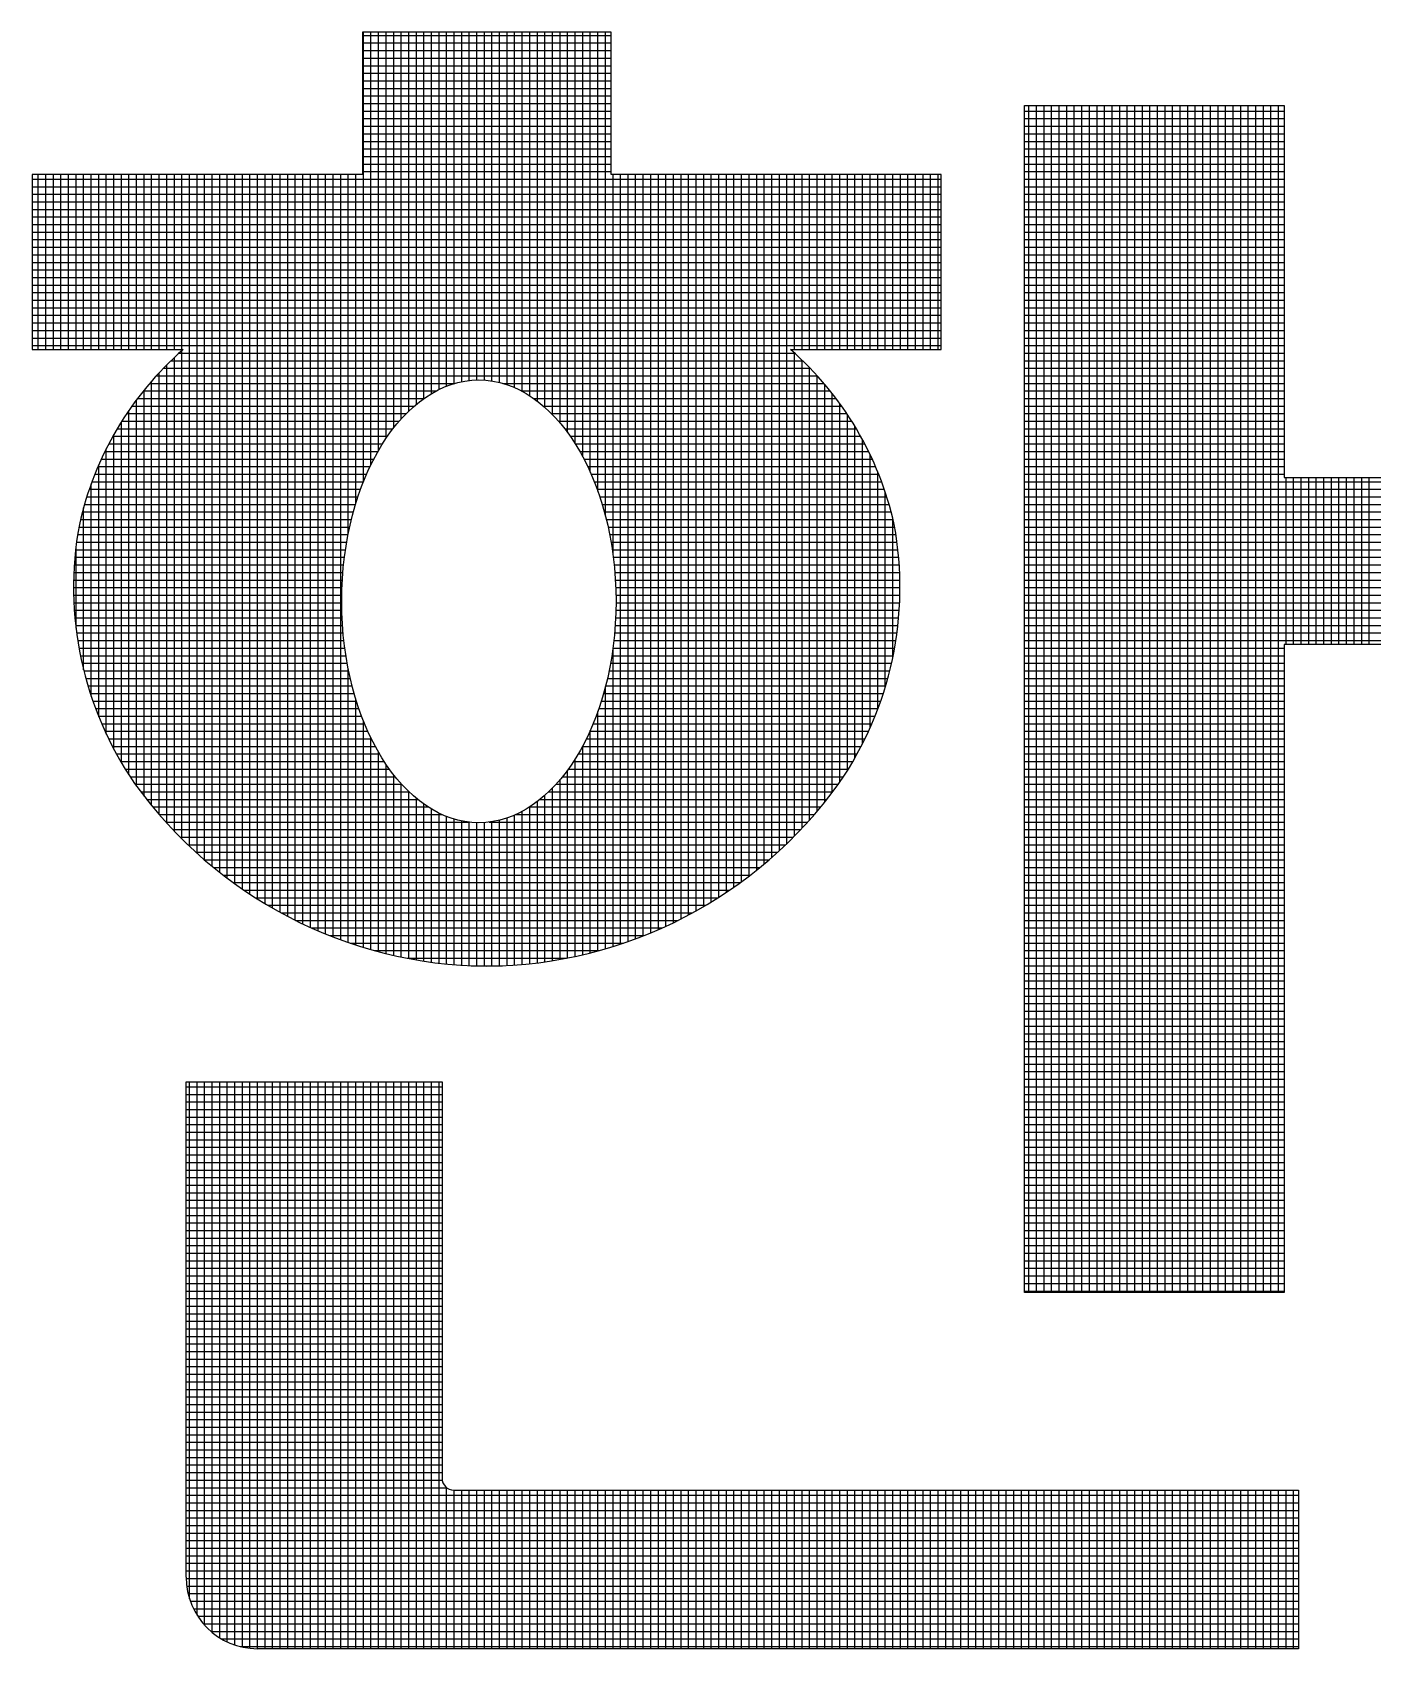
# Model space of a CAD drawing. Header units: inches. Extents: x 0 to 841, y 0 to 594.
# Drawn here: x 704.048 to 707.125, y 102.452 to 106.163 of the extents above; entities that cross this region are included whole.
import ezdxf

# ---------------------------------------------------------------- set-up
doc = ezdxf.new("R2010")
doc.units = ezdxf.units.IN
doc.header["$MEASUREMENT"] = 0
doc.layers.add('BG 한국지역난방기술주식회사 CI', color=7, linetype='Continuous')

msp = doc.modelspace()

# ---------------------------------------------------------------- linework, layer by layer
at = {"layer": 'BG 한국지역난방기술주식회사 CI', "color": 7, "linetype": 'Continuous', "lineweight": 25}
for p, q in [((705.0911, 106.1631), (704.8059, 106.1631)), ((704.8059, 106.1631), (704.8059, 105.8369)), ((704.8059, 106.1559), (705.3763, 106.1559)), ((704.8059, 106.1386), (705.3763, 106.1386)), ((704.8078, 105.131), (704.8078, 106.1631)), ((704.8252, 105.1705), (704.8252, 106.1631)), ((704.8426, 105.2032), (704.8426, 106.1631)), ((704.8599, 105.231), (704.8599, 106.1631)), ((704.8773, 105.2549), (704.8773, 106.1631)), ((704.8946, 105.2756), (704.8946, 106.1631)), ((704.912, 105.2936), (704.912, 106.1631)), ((704.9294, 105.309), (704.9294, 106.1631)), ((704.9467, 105.3223), (704.9467, 106.1631)), ((704.9641, 105.3336), (704.9641, 106.1631)), ((704.9815, 105.343), (704.9815, 106.1631)), ((704.9988, 105.3507), (704.9988, 106.1631)), ((705.0162, 105.3566), (705.0162, 106.1631)), ((705.0336, 105.3609), (705.0336, 106.1631)), ((705.0509, 105.3637), (705.0509, 106.1631)), ((705.0683, 105.3649), (705.0683, 106.1631)), ((705.0857, 105.3645), (705.0857, 106.1631)), ((705.3763, 106.1631), (705.0911, 106.1631)), ((705.103, 105.3626), (705.103, 106.1631)), ((705.1204, 105.3591), (705.1204, 106.1631)), ((705.1377, 105.354), (705.1377, 106.1631)), ((705.1551, 105.3473), (705.1551, 106.1631)), ((705.1725, 105.3388), (705.1725, 106.1631)), ((705.1898, 105.3286), (705.1898, 106.1631)), ((705.2072, 105.3164), (705.2072, 106.1631)), ((705.2246, 105.3021), (705.2246, 106.1631)), ((705.2419, 105.2855), (705.2419, 106.1631)), ((705.2593, 105.2663), (705.2593, 106.1631)), ((705.2767, 105.2442), (705.2767, 106.1631)), ((705.294, 105.2186), (705.294, 106.1631)), ((705.3114, 105.1886), (705.3114, 106.1631)), ((705.3288, 105.153), (705.3288, 106.1631)), ((705.3461, 105.1094), (705.3461, 106.1631)), ((705.3635, 105.0526), (705.3635, 106.1631)), ((705.3763, 105.8369), (705.3763, 106.1631)), ((704.8059, 106.1212), (705.3763, 106.1212)), ((704.8059, 106.1038), (705.3763, 106.1038)), ((704.8059, 106.0865), (705.3763, 106.0865)), ((704.8059, 106.0691), (705.3763, 106.0691)), ((704.8059, 106.0517), (705.3763, 106.0517)), ((704.8059, 106.0344), (705.3763, 106.0344)), ((704.8059, 106.017), (705.3763, 106.017)), ((704.8059, 105.9996), (705.3763, 105.9996)), ((704.8059, 105.9823), (705.3763, 105.9823)), ((706.3259, 103.2703), (706.3259, 105.995)), ((706.3259, 105.995), (706.9219, 105.995)), ((706.3259, 105.9823), (706.9219, 105.9823)), ((706.3359, 103.2703), (706.3359, 105.995)), ((706.3533, 103.2703), (706.3533, 105.995)), ((706.3706, 103.2703), (706.3706, 105.995)), ((706.388, 103.2703), (706.388, 105.995)), ((706.4054, 103.2703), (706.4054, 105.995)), ((706.4227, 103.2703), (706.4227, 105.995)), ((706.4401, 103.2703), (706.4401, 105.995)), ((706.4574, 103.2703), (706.4574, 105.995)), ((706.4748, 103.2703), (706.4748, 105.995)), ((706.4922, 103.2703), (706.4922, 105.995)), ((706.5095, 103.2703), (706.5095, 105.995)), ((706.5269, 103.2703), (706.5269, 105.995)), ((706.5443, 103.2703), (706.5443, 105.995)), ((706.5616, 103.2703), (706.5616, 105.995)), ((706.579, 103.2703), (706.579, 105.995)), ((706.5964, 103.2703), (706.5964, 105.995)), ((706.6137, 103.2703), (706.6137, 105.995)), ((706.6311, 103.2703), (706.6311, 105.995)), ((706.6485, 103.2703), (706.6485, 105.995)), ((706.6658, 103.2703), (706.6658, 105.995)), ((706.6832, 103.2703), (706.6832, 105.995)), ((706.7006, 103.2703), (706.7006, 105.995)), ((706.7179, 103.2703), (706.7179, 105.995)), ((706.7353, 103.2703), (706.7353, 105.995)), ((706.7526, 103.2703), (706.7526, 105.995)), ((706.77, 103.2703), (706.77, 105.995)), ((706.7874, 103.2703), (706.7874, 105.995)), ((706.8047, 103.2703), (706.8047, 105.995)), ((706.8221, 103.2703), (706.8221, 105.995)), ((706.8395, 103.2703), (706.8395, 105.995)), ((706.8568, 103.2703), (706.8568, 105.995)), ((706.8742, 103.2703), (706.8742, 105.995)), ((706.8916, 103.2703), (706.8916, 105.995)), ((706.9089, 103.2703), (706.9089, 105.995)), ((706.9219, 105.995), (706.9219, 105.141)), ((704.8059, 105.9649), (705.3763, 105.9649)), ((704.8059, 105.9475), (705.3763, 105.9475)), ((706.3259, 105.9649), (706.9219, 105.9649)), ((706.3259, 105.9475), (706.9219, 105.9475)), ((704.8059, 105.9302), (705.3763, 105.9302)), ((704.8059, 105.9128), (705.3763, 105.9128)), ((706.3259, 105.9302), (706.9219, 105.9302)), ((706.3259, 105.9128), (706.9219, 105.9128)), ((704.8059, 105.8955), (705.3763, 105.8955)), ((704.8059, 105.8781), (705.3763, 105.8781)), ((706.3259, 105.8955), (706.9219, 105.8955)), ((706.3259, 105.8781), (706.9219, 105.8781)), ((704.8059, 105.8369), (704.0476, 105.8369)), ((704.0476, 105.8369), (704.0476, 105.4346)), ((704.0611, 105.4346), (704.0611, 105.8369)), ((704.0785, 105.4346), (704.0785, 105.8369)), ((704.0959, 105.4346), (704.0959, 105.8369)), ((704.1132, 105.4346), (704.1132, 105.8369)), ((704.1306, 105.4346), (704.1306, 105.8369)), ((704.148, 105.4346), (704.148, 105.8369)), ((704.1653, 105.4346), (704.1653, 105.8369)), ((704.1827, 105.4346), (704.1827, 105.8369)), ((704.2001, 105.4346), (704.2001, 105.8369)), ((704.2174, 105.4346), (704.2174, 105.8369)), ((704.2348, 105.4346), (704.2348, 105.8369)), ((704.2522, 105.4346), (704.2522, 105.8369)), ((704.2695, 105.4346), (704.2695, 105.8369)), ((704.2869, 105.4346), (704.2869, 105.8369)), ((704.3043, 105.4346), (704.3043, 105.8369)), ((704.3216, 105.4346), (704.3216, 105.8369)), ((704.339, 105.4346), (704.339, 105.8369)), ((704.3563, 105.4346), (704.3563, 105.8369)), ((704.3737, 105.4346), (704.3737, 105.8369)), ((704.3911, 105.4346), (704.3911, 105.8369)), ((704.4084, 104.2944), (704.4084, 105.8369)), ((704.4258, 104.2784), (704.4258, 105.8369)), ((704.4432, 104.263), (704.4432, 105.8369)), ((704.4605, 104.2484), (704.4605, 105.8369)), ((704.4779, 104.2344), (704.4779, 105.8369)), ((704.4953, 104.221), (704.4953, 105.8369)), ((704.5126, 104.2083), (704.5126, 105.8369)), ((704.53, 104.1961), (704.53, 105.8369)), ((704.5474, 104.1844), (704.5474, 105.8369)), ((704.5647, 104.1732), (704.5647, 105.8369)), ((704.5821, 104.1625), (704.5821, 105.8369)), ((704.5994, 104.1524), (704.5994, 105.8369)), ((704.6168, 104.1426), (704.6168, 105.8369)), ((704.6342, 104.1333), (704.6342, 105.8369)), ((704.6515, 104.1245), (704.6515, 105.8369)), ((704.6689, 104.116), (704.6689, 105.8369)), ((704.6863, 104.108), (704.6863, 105.8369)), ((704.7036, 104.1004), (704.7036, 105.8369)), ((704.721, 104.0931), (704.721, 105.8369)), ((704.7384, 104.0862), (704.7384, 105.8369)), ((704.7557, 104.0797), (704.7557, 105.8369)), ((704.7731, 105.0121), (704.7731, 105.8369)), ((704.7905, 105.0814), (704.7905, 105.8369)), ((704.8059, 105.8607), (705.3763, 105.8607)), ((704.8059, 105.8434), (705.3763, 105.8434)), ((706.1346, 105.8369), (705.3763, 105.8369)), ((705.3809, 104.963), (705.3809, 105.8369)), ((705.3982, 104.0699), (705.3982, 105.8369)), ((705.4156, 104.0758), (705.4156, 105.8369)), ((705.4329, 104.0821), (705.4329, 105.8369)), ((705.4503, 104.0888), (705.4503, 105.8369)), ((705.4677, 104.0958), (705.4677, 105.8369)), ((705.485, 104.1032), (705.485, 105.8369)), ((705.5024, 104.1109), (705.5024, 105.8369)), ((705.5198, 104.1191), (705.5198, 105.8369)), ((705.5371, 104.1277), (705.5371, 105.8369)), ((705.5545, 104.1367), (705.5545, 105.8369)), ((705.5719, 104.1462), (705.5719, 105.8369)), ((705.5892, 104.1561), (705.5892, 105.8369)), ((705.6066, 104.1665), (705.6066, 105.8369)), ((705.624, 104.1773), (705.624, 105.8369)), ((705.6413, 104.1887), (705.6413, 105.8369)), ((705.6587, 104.2005), (705.6587, 105.8369)), ((705.676, 104.213), (705.676, 105.8369)), ((705.6934, 104.2259), (705.6934, 105.8369)), ((705.7108, 104.2395), (705.7108, 105.8369)), ((705.7281, 104.2538), (705.7281, 105.8369)), ((705.7455, 104.2686), (705.7455, 105.8369)), ((705.7629, 104.2842), (705.7629, 105.8369)), ((705.7802, 104.3006), (705.7802, 105.8369)), ((705.7976, 105.4346), (705.7976, 105.8369)), ((705.815, 105.4346), (705.815, 105.8369)), ((705.8323, 105.4346), (705.8323, 105.8369)), ((705.8497, 105.4346), (705.8497, 105.8369)), ((705.8671, 105.4346), (705.8671, 105.8369)), ((705.8844, 105.4346), (705.8844, 105.8369)), ((705.9018, 105.4346), (705.9018, 105.8369)), ((705.9191, 105.4346), (705.9191, 105.8369)), ((705.9365, 105.4346), (705.9365, 105.8369)), ((705.9539, 105.4346), (705.9539, 105.8369)), ((705.9712, 105.4346), (705.9712, 105.8369)), ((705.9886, 105.4346), (705.9886, 105.8369)), ((706.006, 105.4346), (706.006, 105.8369)), ((706.0233, 105.4346), (706.0233, 105.8369)), ((706.0407, 105.4346), (706.0407, 105.8369)), ((706.0581, 105.4346), (706.0581, 105.8369)), ((706.0754, 105.4346), (706.0754, 105.8369)), ((706.0928, 105.4346), (706.0928, 105.8369)), ((706.1102, 105.4346), (706.1102, 105.8369)), ((706.1275, 105.4346), (706.1275, 105.8369)), ((706.1346, 105.4346), (706.1346, 105.8369)), ((706.3259, 105.8607), (706.9219, 105.8607)), ((706.3259, 105.8434), (706.9219, 105.8434)), ((704.0476, 105.826), (706.1346, 105.826)), ((704.0476, 105.8086), (706.1346, 105.8086)), ((706.3259, 105.826), (706.9219, 105.826)), ((706.3259, 105.8086), (706.9219, 105.8086)), ((704.0476, 105.7913), (706.1346, 105.7913)), ((704.0476, 105.7739), (706.1346, 105.7739)), ((706.3259, 105.7913), (706.9219, 105.7913)), ((706.3259, 105.7739), (706.9219, 105.7739)), ((704.0476, 105.7565), (706.1346, 105.7565)), ((704.0476, 105.7392), (706.1346, 105.7392)), ((704.0476, 105.7218), (706.1346, 105.7218)), ((706.3259, 105.7565), (706.9219, 105.7565)), ((706.3259, 105.7392), (706.9219, 105.7392)), ((706.3259, 105.7218), (706.9219, 105.7218)), ((704.0476, 105.7044), (706.1346, 105.7044)), ((704.0476, 105.6871), (706.1346, 105.6871)), ((706.3259, 105.7044), (706.9219, 105.7044)), ((706.3259, 105.6871), (706.9219, 105.6871)), ((704.0476, 105.6697), (706.1346, 105.6697)), ((704.0476, 105.6523), (706.1346, 105.6523)), ((706.3259, 105.6697), (706.9219, 105.6697)), ((706.3259, 105.6523), (706.9219, 105.6523)), ((704.0476, 105.635), (706.1346, 105.635)), ((704.0476, 105.6176), (706.1346, 105.6176)), ((706.3259, 105.635), (706.9219, 105.635)), ((706.3259, 105.6176), (706.9219, 105.6176)), ((704.0476, 105.6003), (706.1346, 105.6003)), ((704.0476, 105.5829), (706.1346, 105.5829)), ((706.3259, 105.6003), (706.9219, 105.6003)), ((706.3259, 105.5829), (706.9219, 105.5829)), ((704.0476, 105.5655), (706.1346, 105.5655)), ((704.0476, 105.5482), (706.1346, 105.5482)), ((706.3259, 105.5655), (706.9219, 105.5655)), ((706.3259, 105.5482), (706.9219, 105.5482)), ((704.0476, 105.5308), (706.1346, 105.5308)), ((704.0476, 105.5134), (706.1346, 105.5134)), ((706.3259, 105.5308), (706.9219, 105.5308)), ((706.3259, 105.5134), (706.9219, 105.5134)), ((704.0476, 105.4961), (706.1346, 105.4961)), ((704.0476, 105.4787), (706.1346, 105.4787)), ((704.0476, 105.4613), (706.1346, 105.4613)), ((706.3259, 105.4961), (706.9219, 105.4961)), ((706.3259, 105.4787), (706.9219, 105.4787)), ((706.3259, 105.4613), (706.9219, 105.4613)), ((704.0476, 105.444), (706.1346, 105.444)), ((704.0476, 105.4346), (704.3937, 105.4346)), ((704.3847, 105.4266), (705.7975, 105.4266)), ((704.3911, 104.3113), (704.3911, 105.4323)), ((705.7885, 105.4346), (706.1346, 105.4346)), ((705.7976, 104.3177), (705.7976, 105.4265)), ((706.3259, 105.444), (706.9219, 105.444)), ((706.3259, 105.4266), (706.9219, 105.4266)), ((704.3488, 105.3919), (705.8334, 105.3919)), ((704.3563, 104.3475), (704.3563, 105.3996)), ((704.3662, 105.4092), (705.8161, 105.4092)), ((704.3737, 104.3289), (704.3737, 105.4164)), ((705.815, 104.3358), (705.815, 105.4103)), ((705.8323, 104.3547), (705.8323, 105.393)), ((706.3259, 105.4092), (706.9219, 105.4092)), ((706.3259, 105.3919), (706.9219, 105.3919)), ((704.3172, 105.3572), (705.0181, 105.3572)), ((704.3216, 104.3878), (704.3216, 105.3623)), ((704.3325, 105.3745), (705.8497, 105.3745)), ((704.339, 104.3671), (704.339, 105.3816)), ((705.1277, 105.3572), (705.865, 105.3572)), ((705.8497, 104.3747), (705.8497, 105.3746)), ((705.8671, 104.3958), (705.8671, 105.3548)), ((706.3259, 105.3745), (706.9219, 105.3745)), ((706.3259, 105.3572), (706.9219, 105.3572)), ((704.2869, 104.4328), (704.2869, 105.3193)), ((704.2892, 105.3224), (704.9469, 105.3224)), ((704.3028, 105.3398), (704.9751, 105.3398)), ((704.3043, 104.4096), (704.3043, 105.3416)), ((705.1707, 105.3398), (705.8794, 105.3398)), ((705.199, 105.3224), (705.893, 105.3224)), ((705.8844, 104.4181), (705.8844, 105.3335)), ((706.3259, 105.3398), (706.9219, 105.3398)), ((706.3259, 105.3224), (706.9219, 105.3224)), ((704.2645, 105.2877), (704.906, 105.2877)), ((704.2695, 104.4583), (704.2695, 105.2951)), ((704.2765, 105.3051), (704.9246, 105.3051)), ((705.2212, 105.3051), (705.9057, 105.3051)), ((705.2398, 105.2877), (705.9177, 105.2877)), ((705.9018, 104.4419), (705.9018, 105.3105)), ((705.9191, 104.4684), (705.9191, 105.2855)), ((706.3259, 105.3051), (706.9219, 105.3051)), ((706.3259, 105.2877), (706.9219, 105.2877)), ((704.2348, 104.5174), (704.2348, 105.2395)), ((704.2426, 105.253), (704.8757, 105.253)), ((704.2522, 104.4864), (704.2522, 105.2686)), ((704.2532, 105.2703), (704.8899, 105.2703)), ((705.2559, 105.2703), (705.929, 105.2703)), ((705.2701, 105.253), (705.9396, 105.253)), ((705.9365, 104.4976), (705.9365, 105.2581)), ((706.3259, 105.2703), (706.9219, 105.2703)), ((706.3259, 105.253), (706.9219, 105.253)), ((704.2144, 105.2009), (704.8412, 105.2009)), ((704.2174, 104.5522), (704.2174, 105.2069)), ((704.2232, 105.2182), (704.8516, 105.2182)), ((704.2326, 105.2356), (704.863, 105.2356)), ((705.2828, 105.2356), (705.9496, 105.2356)), ((705.2942, 105.2182), (705.959, 105.2182)), ((705.3046, 105.2009), (705.9678, 105.2009)), ((705.9539, 104.5299), (705.9539, 105.2278)), ((706.3259, 105.2356), (706.9219, 105.2356)), ((706.3259, 105.2182), (706.9219, 105.2182)), ((706.3259, 105.2009), (706.9219, 105.2009)), ((704.1985, 105.1661), (704.8231, 105.1661)), ((704.2001, 104.592), (704.2001, 105.1698)), ((704.2062, 105.1835), (704.8317, 105.1835)), ((705.3141, 105.1835), (705.976, 105.1835)), ((705.3227, 105.1661), (705.9837, 105.1661)), ((705.9712, 104.5663), (705.9712, 105.1937)), ((706.3259, 105.1835), (706.9219, 105.1835)), ((706.3259, 105.1661), (706.9219, 105.1661)), ((704.1827, 104.6393), (704.1827, 105.1262)), ((704.1846, 105.1314), (704.808, 105.1314)), ((704.1913, 105.1488), (704.8152, 105.1488)), ((705.3306, 105.1488), (705.9909, 105.1488)), ((705.3379, 105.1314), (705.9976, 105.1314)), ((705.9886, 104.6086), (705.9886, 105.1545)), ((706.3259, 105.1488), (706.9219, 105.1488)), ((706.3259, 105.1314), (707.4386, 105.1314)), ((706.9219, 105.141), (707.4386, 105.141)), ((706.9263, 104.7578), (706.9263, 105.141)), ((706.9437, 104.7578), (706.9437, 105.141)), ((706.961, 104.7578), (706.961, 105.141)), ((706.9784, 104.7578), (706.9784, 105.141)), ((706.9957, 104.7578), (706.9957, 105.141)), ((707.0131, 104.7578), (707.0131, 105.141)), ((707.0305, 104.7578), (707.0305, 105.141)), ((707.0478, 104.7578), (707.0478, 105.141)), ((707.0652, 104.7578), (707.0652, 105.141)), ((707.0826, 104.7578), (707.0826, 105.141)), ((707.0999, 104.7578), (707.0999, 105.141)), ((707.1173, 104.7578), (707.1173, 105.141)), ((704.1727, 105.0967), (704.7953, 105.0967)), ((704.1784, 105.1141), (704.8014, 105.1141)), ((705.3445, 105.1141), (706.0038, 105.1141)), ((705.3505, 105.0967), (706.0095, 105.0967)), ((706.006, 104.6597), (706.006, 105.1076)), ((706.3259, 105.1141), (707.4386, 105.1141)), ((706.3259, 105.0967), (707.4386, 105.0967)), ((704.1627, 105.062), (704.7848, 105.062)), ((704.1653, 104.6995), (704.1653, 105.0718)), ((704.1675, 105.0793), (704.7898, 105.0793)), ((705.356, 105.0793), (706.0147, 105.0793)), ((705.361, 105.062), (706.0195, 105.062)), ((706.3259, 105.0793), (707.4386, 105.0793)), ((706.3259, 105.062), (707.4386, 105.062)), ((704.1546, 105.0272), (704.7763, 105.0272)), ((704.1583, 105.0446), (704.7803, 105.0446)), ((705.3655, 105.0446), (706.0239, 105.0446)), ((705.3696, 105.0272), (706.0276, 105.0272)), ((706.0233, 104.7281), (706.0233, 105.0469)), ((706.3259, 105.0446), (707.4386, 105.0446)), ((706.3259, 105.0272), (707.4386, 105.0272)), ((704.148, 104.7951), (704.148, 104.9824)), ((704.1492, 104.9925), (704.7695, 104.9925)), ((704.1517, 105.0099), (704.7726, 105.0099)), ((705.3732, 105.0099), (706.0305, 105.0099)), ((705.3764, 104.9925), (706.033, 104.9925)), ((706.3259, 105.0099), (707.4386, 105.0099)), ((706.3259, 104.9925), (707.4386, 104.9925)), ((704.1454, 104.9578), (704.7643, 104.9578)), ((704.1471, 104.9751), (704.7667, 104.9751)), ((705.3791, 104.9751), (706.0351, 104.9751)), ((705.3815, 104.9578), (706.0368, 104.9578)), ((706.3259, 104.9751), (707.4386, 104.9751)), ((706.3259, 104.9578), (707.4386, 104.9578)), ((704.1426, 104.9057), (704.7595, 104.9057)), ((704.1432, 104.923), (704.7607, 104.923)), ((704.1441, 104.9404), (704.7623, 104.9404)), ((705.3835, 104.9404), (706.0381, 104.9404)), ((705.3851, 104.923), (706.039, 104.923)), ((705.3863, 104.9057), (706.0396, 104.9057)), ((706.3259, 104.9404), (707.4386, 104.9404)), ((706.3259, 104.923), (707.4386, 104.923)), ((706.3259, 104.9057), (707.4386, 104.9057)), ((704.1424, 104.8883), (704.7586, 104.8883)), ((704.1426, 104.8709), (704.7581, 104.8709)), ((705.3872, 104.8883), (706.0398, 104.8883)), ((705.3877, 104.8709), (706.0396, 104.8709)), ((706.3259, 104.8883), (707.4386, 104.8883)), ((706.3259, 104.8709), (707.4386, 104.8709)), ((704.1432, 104.8536), (704.758, 104.8536)), ((704.1442, 104.8362), (704.7583, 104.8362)), ((705.3876, 104.8362), (706.038, 104.8362)), ((705.3878, 104.8536), (706.039, 104.8536)), ((706.3259, 104.8536), (707.4386, 104.8536)), ((706.3259, 104.8362), (707.4386, 104.8362)), ((704.1455, 104.8189), (704.7589, 104.8189)), ((704.1472, 104.8015), (704.7599, 104.8015)), ((705.3859, 104.8015), (706.035, 104.8015)), ((705.3869, 104.8189), (706.0367, 104.8189)), ((706.3259, 104.8189), (707.4386, 104.8189)), ((706.3259, 104.8015), (707.4386, 104.8015)), ((704.1494, 104.7841), (704.7612, 104.7841)), ((704.1519, 104.7668), (704.763, 104.7668)), ((705.3828, 104.7668), (706.0303, 104.7668)), ((705.3846, 104.7841), (706.0329, 104.7841)), ((706.3259, 104.7841), (707.4386, 104.7841)), ((706.3259, 104.7668), (707.4386, 104.7668)), ((706.9219, 104.7578), (706.9219, 103.2703)), ((707.4386, 104.7578), (706.9219, 104.7578)), ((704.1548, 104.7494), (704.7651, 104.7494)), ((704.1581, 104.732), (704.7676, 104.732)), ((705.3782, 104.732), (706.0241, 104.732)), ((705.3807, 104.7494), (706.0274, 104.7494)), ((705.3809, 104.0644), (705.3809, 104.7505)), ((706.3259, 104.7494), (706.9219, 104.7494)), ((706.3259, 104.732), (706.9219, 104.732)), ((704.1618, 104.7147), (704.7706, 104.7147)), ((704.1659, 104.6973), (704.7739, 104.6973)), ((704.7731, 104.0736), (704.7731, 104.7014)), ((705.3719, 104.6973), (706.0163, 104.6973)), ((705.3753, 104.7147), (706.0204, 104.7147)), ((706.3259, 104.7147), (706.9219, 104.7147)), ((706.3259, 104.6973), (706.9219, 104.6973)), ((704.1704, 104.6799), (704.7777, 104.6799)), ((704.1754, 104.6626), (704.7819, 104.6626)), ((704.1808, 104.6452), (704.7866, 104.6452)), ((705.3592, 104.6452), (706.0014, 104.6452)), ((705.3635, 104.0591), (705.3635, 104.6609)), ((705.3639, 104.6626), (706.0068, 104.6626)), ((705.3681, 104.6799), (706.0118, 104.6799)), ((706.3259, 104.6799), (706.9219, 104.6799)), ((706.3259, 104.6626), (706.9219, 104.6626)), ((706.3259, 104.6452), (706.9219, 104.6452)), ((704.1866, 104.6278), (704.7918, 104.6278)), ((704.1929, 104.6105), (704.7975, 104.6105)), ((704.7905, 104.0678), (704.7905, 104.6321)), ((705.3484, 104.6105), (705.9893, 104.6105)), ((705.3541, 104.6278), (705.9956, 104.6278)), ((706.3259, 104.6278), (706.9219, 104.6278)), ((706.3259, 104.6105), (706.9219, 104.6105)), ((704.1996, 104.5931), (704.8037, 104.5931)), ((704.2068, 104.5757), (704.8105, 104.5757)), ((704.8078, 104.0624), (704.8078, 104.5825)), ((705.3353, 104.5757), (705.9754, 104.5757)), ((705.3421, 104.5931), (705.9826, 104.5931)), ((705.3461, 104.0542), (705.3461, 104.6041)), ((706.3259, 104.5931), (706.9219, 104.5931)), ((706.3259, 104.5757), (706.9219, 104.5757)), ((704.2146, 104.5584), (704.818, 104.5584)), ((704.2228, 104.541), (704.8262, 104.541)), ((704.8252, 104.0573), (704.8252, 104.543)), ((705.3197, 104.541), (705.9594, 104.541)), ((705.3278, 104.5584), (705.9677, 104.5584)), ((705.3288, 104.0497), (705.3288, 104.5605)), ((706.3259, 104.5584), (706.9219, 104.5584)), ((706.3259, 104.541), (706.9219, 104.541)), ((704.2315, 104.5237), (704.8351, 104.5237)), ((704.2408, 104.5063), (704.8449, 104.5063)), ((704.8426, 104.0525), (704.8426, 104.5103)), ((705.3009, 104.5063), (705.9414, 104.5063)), ((705.3107, 104.5237), (705.9507, 104.5237)), ((705.3114, 104.0455), (705.3114, 104.5249)), ((706.3259, 104.5237), (706.9219, 104.5237)), ((706.3259, 104.5063), (706.9219, 104.5063)), ((704.2507, 104.4889), (704.8556, 104.4889)), ((704.2611, 104.4716), (704.8675, 104.4716)), ((704.8599, 104.0481), (704.8599, 104.4825)), ((704.8773, 104.044), (704.8773, 104.4586)), ((705.2767, 104.038), (705.2767, 104.4693)), ((705.2783, 104.4716), (705.9211, 104.4716)), ((705.2902, 104.4889), (705.9315, 104.4889)), ((705.294, 104.0416), (705.294, 104.4949)), ((706.3259, 104.4889), (706.9219, 104.4889)), ((706.3259, 104.4716), (706.9219, 104.4716)), ((704.2722, 104.4542), (704.8807, 104.4542)), ((704.2839, 104.4368), (704.8956, 104.4368)), ((704.8946, 104.0402), (704.8946, 104.4379)), ((705.2419, 104.0318), (705.2419, 104.428)), ((705.2503, 104.4368), (705.8983, 104.4368)), ((705.2593, 104.0347), (705.2593, 104.4472)), ((705.2651, 104.4542), (705.91, 104.4542)), ((706.3259, 104.4542), (706.9219, 104.4542)), ((706.3259, 104.4368), (706.9219, 104.4368)), ((704.2967, 104.4195), (704.9125, 104.4195)), ((704.3101, 104.4021), (704.9323, 104.4021)), ((704.3241, 104.3847), (704.9563, 104.3847)), ((704.912, 104.0368), (704.912, 104.4199)), ((704.9294, 104.0336), (704.9294, 104.4045)), ((704.9467, 104.0308), (704.9467, 104.3912)), ((705.1896, 104.3847), (705.8581, 104.3847)), ((705.1898, 104.0248), (705.1898, 104.3849)), ((705.2072, 104.0269), (705.2072, 104.3971)), ((705.2136, 104.4021), (705.8721, 104.4021)), ((705.2246, 104.0292), (705.2246, 104.4114)), ((705.2333, 104.4195), (705.8855, 104.4195)), ((706.3259, 104.4195), (706.9219, 104.4195)), ((706.3259, 104.4021), (706.9219, 104.4021)), ((706.3259, 104.3847), (706.9219, 104.3847)), ((704.3388, 104.3674), (704.9881, 104.3674)), ((704.3541, 104.35), (705.0494, 104.35)), ((704.9641, 104.0283), (704.9641, 104.3799)), ((704.9815, 104.0261), (704.9815, 104.3705)), ((704.9988, 104.0242), (704.9988, 104.3629)), ((705.0162, 104.0226), (705.0162, 104.3569)), ((705.0336, 104.0213), (705.0336, 104.3526)), ((705.0509, 104.0203), (705.0509, 104.3498)), ((705.0683, 104.0196), (705.0683, 104.3486)), ((705.0857, 104.0192), (705.0857, 104.349)), ((705.0964, 104.35), (705.8281, 104.35)), ((705.103, 104.0193), (705.103, 104.3509)), ((705.1204, 104.0198), (705.1204, 104.3544)), ((705.1377, 104.0206), (705.1377, 104.3595)), ((705.1551, 104.0217), (705.1551, 104.3662)), ((705.1577, 104.3674), (705.8435, 104.3674)), ((705.1725, 104.0231), (705.1725, 104.3747)), ((706.3259, 104.3674), (706.9219, 104.3674)), ((706.3259, 104.35), (706.9219, 104.35)), ((704.3702, 104.3326), (705.812, 104.3326)), ((704.387, 104.3153), (705.7952, 104.3153)), ((706.3259, 104.3326), (706.9219, 104.3326)), ((706.3259, 104.3153), (706.9219, 104.3153)), ((704.4048, 104.2979), (705.7775, 104.2979)), ((704.4234, 104.2806), (705.7588, 104.2806)), ((706.3259, 104.2979), (706.9219, 104.2979)), ((706.3259, 104.2806), (706.9219, 104.2806)), ((704.443, 104.2632), (705.7392, 104.2632)), ((704.4637, 104.2458), (705.7185, 104.2458)), ((706.3259, 104.2632), (706.9219, 104.2632)), ((706.3259, 104.2458), (706.9219, 104.2458)), ((704.4855, 104.2285), (705.6967, 104.2285)), ((704.5087, 104.2111), (705.6735, 104.2111)), ((706.3259, 104.2285), (706.9219, 104.2285)), ((706.3259, 104.2111), (706.9219, 104.2111)), ((704.5334, 104.1937), (705.6488, 104.1937)), ((704.5597, 104.1764), (705.6225, 104.1764)), ((706.3259, 104.1937), (706.9219, 104.1937)), ((706.3259, 104.1764), (706.9219, 104.1764)), ((704.588, 104.159), (705.5942, 104.159)), ((704.6186, 104.1416), (705.5636, 104.1416)), ((704.6519, 104.1243), (705.5303, 104.1243)), ((706.3259, 104.159), (706.9219, 104.159)), ((706.3259, 104.1416), (706.9219, 104.1416)), ((706.3259, 104.1243), (706.9219, 104.1243)), ((704.6887, 104.1069), (705.4935, 104.1069)), ((704.7299, 104.0895), (705.4523, 104.0895)), ((706.3259, 104.1069), (706.9219, 104.1069)), ((706.3259, 104.0895), (706.9219, 104.0895)), ((704.7772, 104.0722), (705.405, 104.0722)), ((704.834, 104.0548), (705.3482, 104.0548)), ((706.3259, 104.0722), (706.9219, 104.0722)), ((706.3259, 104.0548), (706.9219, 104.0548)), ((704.9084, 104.0375), (705.2738, 104.0375)), ((705.0552, 104.0201), (705.127, 104.0201)), ((706.3259, 104.0375), (706.9219, 104.0375)), ((706.3259, 104.0201), (706.9219, 104.0201)), ((706.3259, 104.0027), (706.9219, 104.0027)), ((706.3259, 103.9854), (706.9219, 103.9854)), ((706.3259, 103.968), (706.9219, 103.968)), ((706.3259, 103.9506), (706.9219, 103.9506)), ((706.3259, 103.9333), (706.9219, 103.9333)), ((706.3259, 103.9159), (706.9219, 103.9159)), ((706.3259, 103.8985), (706.9219, 103.8985)), ((706.3259, 103.8812), (706.9219, 103.8812)), ((706.3259, 103.8638), (706.9219, 103.8638)), ((706.3259, 103.8464), (706.9219, 103.8464)), ((706.3259, 103.8291), (706.9219, 103.8291)), ((706.3259, 103.8117), (706.9219, 103.8117)), ((706.3259, 103.7943), (706.9219, 103.7943)), ((704.4008, 103.754), (704.9883, 103.754)), ((704.4008, 102.6164), (704.4008, 103.754)), ((704.4084, 102.5671), (704.4084, 103.754)), ((704.4258, 102.5294), (704.4258, 103.754)), ((704.4432, 102.5064), (704.4432, 103.754)), ((704.4605, 102.4898), (704.4605, 103.754)), ((704.4779, 102.4773), (704.4779, 103.754)), ((704.4953, 102.4678), (704.4953, 103.754)), ((704.5126, 102.4609), (704.5126, 103.754)), ((704.53, 102.4561), (704.53, 103.754)), ((704.5474, 102.4533), (704.5474, 103.754)), ((704.5647, 102.4523), (704.5647, 103.754)), ((704.5821, 102.4523), (704.5821, 103.754)), ((704.5994, 102.4523), (704.5994, 103.754)), ((704.6168, 102.4523), (704.6168, 103.754)), ((704.6342, 102.4523), (704.6342, 103.754)), ((704.6515, 102.4523), (704.6515, 103.754)), ((704.6689, 102.4523), (704.6689, 103.754)), ((704.6863, 102.4523), (704.6863, 103.754)), ((704.7036, 102.4523), (704.7036, 103.754)), ((704.721, 102.4523), (704.721, 103.754)), ((704.7384, 102.4523), (704.7384, 103.754)), ((704.7557, 102.4523), (704.7557, 103.754)), ((704.7731, 102.4523), (704.7731, 103.754)), ((704.7905, 102.4523), (704.7905, 103.754)), ((704.8078, 102.4523), (704.8078, 103.754)), ((704.8252, 102.4523), (704.8252, 103.754)), ((704.8426, 102.4523), (704.8426, 103.754)), ((704.8599, 102.4523), (704.8599, 103.754)), ((704.8773, 102.4523), (704.8773, 103.754)), ((704.8946, 102.4523), (704.8946, 103.754)), ((704.912, 102.4523), (704.912, 103.754)), ((704.9294, 102.4523), (704.9294, 103.754)), ((704.9467, 102.4523), (704.9467, 103.754)), ((704.9641, 102.4523), (704.9641, 103.754)), ((704.9815, 102.4523), (704.9815, 103.754)), ((704.9883, 103.754), (704.9883, 102.8438)), ((706.3259, 103.777), (706.9219, 103.777)), ((706.3259, 103.7596), (706.9219, 103.7596)), ((704.4008, 103.7423), (704.9883, 103.7423)), ((704.4008, 103.7249), (704.9883, 103.7249)), ((706.3259, 103.7423), (706.9219, 103.7423)), ((706.3259, 103.7249), (706.9219, 103.7249)), ((704.4008, 103.7075), (704.9883, 103.7075)), ((704.4008, 103.6902), (704.9883, 103.6902)), ((706.3259, 103.7075), (706.9219, 103.7075)), ((706.3259, 103.6902), (706.9219, 103.6902)), ((704.4008, 103.6728), (704.9883, 103.6728)), ((704.4008, 103.6554), (704.9883, 103.6554)), ((706.3259, 103.6728), (706.9219, 103.6728)), ((706.3259, 103.6554), (706.9219, 103.6554)), ((704.4008, 103.6381), (704.9883, 103.6381)), ((704.4008, 103.6207), (704.9883, 103.6207)), ((706.3259, 103.6381), (706.9219, 103.6381)), ((706.3259, 103.6207), (706.9219, 103.6207)), ((704.4008, 103.6033), (704.9883, 103.6033)), ((704.4008, 103.586), (704.9883, 103.586)), ((704.4008, 103.5686), (704.9883, 103.5686)), ((706.3259, 103.6033), (706.9219, 103.6033)), ((706.3259, 103.586), (706.9219, 103.586)), ((706.3259, 103.5686), (706.9219, 103.5686)), ((704.4008, 103.5512), (704.9883, 103.5512)), ((704.4008, 103.5339), (704.9883, 103.5339)), ((706.3259, 103.5512), (706.9219, 103.5512)), ((706.3259, 103.5339), (706.9219, 103.5339)), ((704.4008, 103.5165), (704.9883, 103.5165)), ((704.4008, 103.4992), (704.9883, 103.4992)), ((706.3259, 103.5165), (706.9219, 103.5165)), ((706.3259, 103.4992), (706.9219, 103.4992)), ((704.4008, 103.4818), (704.9883, 103.4818)), ((704.4008, 103.4644), (704.9883, 103.4644)), ((706.3259, 103.4818), (706.9219, 103.4818)), ((706.3259, 103.4644), (706.9219, 103.4644)), ((704.4008, 103.4471), (704.9883, 103.4471)), ((704.4008, 103.4297), (704.9883, 103.4297)), ((706.3259, 103.4471), (706.9219, 103.4471)), ((706.3259, 103.4297), (706.9219, 103.4297)), ((704.4008, 103.4123), (704.9883, 103.4123)), ((704.4008, 103.395), (704.9883, 103.395)), ((706.3259, 103.4123), (706.9219, 103.4123)), ((706.3259, 103.395), (706.9219, 103.395)), ((704.4008, 103.3776), (704.9883, 103.3776)), ((704.4008, 103.3602), (704.9883, 103.3602)), ((706.3259, 103.3776), (706.9219, 103.3776)), ((706.3259, 103.3602), (706.9219, 103.3602)), ((704.4008, 103.3429), (704.9883, 103.3429)), ((704.4008, 103.3255), (704.9883, 103.3255)), ((704.4008, 103.3081), (704.9883, 103.3081)), ((706.3259, 103.3429), (706.9219, 103.3429)), ((706.3259, 103.3255), (706.9219, 103.3255)), ((706.3259, 103.3081), (706.9219, 103.3081)), ((704.4008, 103.2908), (704.9883, 103.2908)), ((704.4008, 103.2734), (704.9883, 103.2734)), ((706.3259, 103.2908), (706.9219, 103.2908)), ((706.3259, 103.2734), (706.9219, 103.2734)), ((704.4008, 103.256), (704.9883, 103.256)), ((704.4008, 103.2387), (704.9883, 103.2387)), ((706.9219, 103.2703), (706.3259, 103.2703)), ((704.4008, 103.2213), (704.9883, 103.2213)), ((704.4008, 103.204), (704.9883, 103.204)), ((704.4008, 103.1866), (704.9883, 103.1866)), ((704.4008, 103.1692), (704.9883, 103.1692)), ((704.4008, 103.1519), (704.9883, 103.1519)), ((704.4008, 103.1345), (704.9883, 103.1345)), ((704.4008, 103.1171), (704.9883, 103.1171)), ((704.4008, 103.0998), (704.9883, 103.0998)), ((704.4008, 103.0824), (704.9883, 103.0824)), ((704.4008, 103.065), (704.9883, 103.065)), ((704.4008, 103.0477), (704.9883, 103.0477)), ((704.4008, 103.0303), (704.9883, 103.0303)), ((704.4008, 103.0129), (704.9883, 103.0129)), ((704.4008, 102.9956), (704.9883, 102.9956)), ((704.4008, 102.9782), (704.9883, 102.9782)), ((704.4008, 102.9609), (704.9883, 102.9609)), ((704.4008, 102.9435), (704.9883, 102.9435)), ((704.4008, 102.9261), (704.9883, 102.9261)), ((704.4008, 102.9088), (704.9883, 102.9088)), ((704.4008, 102.8914), (704.9883, 102.8914)), ((704.4008, 102.874), (704.9883, 102.874)), ((704.4008, 102.8567), (704.9883, 102.8567)), ((704.4008, 102.8393), (704.9887, 102.8393)), ((704.4008, 102.8219), (704.9992, 102.8219)), ((704.4008, 102.8046), (706.9552, 102.8046)), ((704.9988, 102.4523), (704.9988, 102.8222)), ((705.0157, 102.8164), (706.9552, 102.8164)), ((705.0162, 102.4523), (705.0162, 102.8164)), ((705.0336, 102.4523), (705.0336, 102.8164)), ((705.0509, 102.4523), (705.0509, 102.8164)), ((705.0683, 102.4523), (705.0683, 102.8164)), ((705.0857, 102.4523), (705.0857, 102.8164)), ((705.103, 102.4523), (705.103, 102.8164)), ((705.1204, 102.4523), (705.1204, 102.8164)), ((705.1377, 102.4523), (705.1377, 102.8164)), ((705.1551, 102.4523), (705.1551, 102.8164)), ((705.1725, 102.4523), (705.1725, 102.8164)), ((705.1898, 102.4523), (705.1898, 102.8164)), ((705.2072, 102.4523), (705.2072, 102.8164)), ((705.2246, 102.4523), (705.2246, 102.8164)), ((705.2419, 102.4523), (705.2419, 102.8164)), ((705.2593, 102.4523), (705.2593, 102.8164)), ((705.2767, 102.4523), (705.2767, 102.8164)), ((705.294, 102.4523), (705.294, 102.8164)), ((705.3114, 102.4523), (705.3114, 102.8164)), ((705.3288, 102.4523), (705.3288, 102.8164)), ((705.3461, 102.4523), (705.3461, 102.8164)), ((705.3635, 102.4523), (705.3635, 102.8164)), ((705.3809, 102.4523), (705.3809, 102.8164)), ((705.3982, 102.4523), (705.3982, 102.8164)), ((705.4156, 102.4523), (705.4156, 102.8164)), ((705.4329, 102.4523), (705.4329, 102.8164)), ((705.4503, 102.4523), (705.4503, 102.8164)), ((705.4677, 102.4523), (705.4677, 102.8164)), ((705.485, 102.4523), (705.485, 102.8164)), ((705.5024, 102.4523), (705.5024, 102.8164)), ((705.5198, 102.4523), (705.5198, 102.8164)), ((705.5371, 102.4523), (705.5371, 102.8164)), ((705.5545, 102.4523), (705.5545, 102.8164)), ((705.5719, 102.4523), (705.5719, 102.8164)), ((705.5892, 102.4523), (705.5892, 102.8164)), ((705.6066, 102.4523), (705.6066, 102.8164)), ((705.624, 102.4523), (705.624, 102.8164)), ((705.6413, 102.4523), (705.6413, 102.8164)), ((705.6587, 102.4523), (705.6587, 102.8164)), ((705.676, 102.4523), (705.676, 102.8164)), ((705.6934, 102.4523), (705.6934, 102.8164)), ((705.7108, 102.4523), (705.7108, 102.8164)), ((705.7281, 102.4523), (705.7281, 102.8164)), ((705.7455, 102.4523), (705.7455, 102.8164)), ((705.7629, 102.4523), (705.7629, 102.8164)), ((705.7802, 102.4523), (705.7802, 102.8164)), ((705.7976, 102.4523), (705.7976, 102.8164)), ((705.815, 102.4523), (705.815, 102.8164)), ((705.8323, 102.4523), (705.8323, 102.8164)), ((705.8497, 102.4523), (705.8497, 102.8164)), ((705.8671, 102.4523), (705.8671, 102.8164)), ((705.8844, 102.4523), (705.8844, 102.8164)), ((705.9018, 102.4523), (705.9018, 102.8164)), ((705.9191, 102.4523), (705.9191, 102.8164)), ((705.9365, 102.4523), (705.9365, 102.8164)), ((705.9539, 102.4523), (705.9539, 102.8164)), ((705.9712, 102.4523), (705.9712, 102.8164)), ((705.9886, 102.4523), (705.9886, 102.8164)), ((706.006, 102.4523), (706.006, 102.8164)), ((706.0233, 102.4523), (706.0233, 102.8164)), ((706.0407, 102.4523), (706.0407, 102.8164)), ((706.0581, 102.4523), (706.0581, 102.8164)), ((706.0754, 102.4523), (706.0754, 102.8164)), ((706.0928, 102.4523), (706.0928, 102.8164)), ((706.1102, 102.4523), (706.1102, 102.8164)), ((706.1275, 102.4523), (706.1275, 102.8164)), ((706.1449, 102.4523), (706.1449, 102.8164)), ((706.1623, 102.4523), (706.1623, 102.8164)), ((706.1796, 102.4523), (706.1796, 102.8164)), ((706.197, 102.4523), (706.197, 102.8164)), ((706.2143, 102.4523), (706.2143, 102.8164)), ((706.2317, 102.4523), (706.2317, 102.8164)), ((706.2491, 102.4523), (706.2491, 102.8164)), ((706.2664, 102.4523), (706.2664, 102.8164)), ((706.2838, 102.4523), (706.2838, 102.8164)), ((706.3012, 102.4523), (706.3012, 102.8164)), ((706.3185, 102.4523), (706.3185, 102.8164)), ((706.3359, 102.4523), (706.3359, 102.8164)), ((706.3533, 102.4523), (706.3533, 102.8164)), ((706.3706, 102.4523), (706.3706, 102.8164)), ((706.388, 102.4523), (706.388, 102.8164)), ((706.4054, 102.4523), (706.4054, 102.8164)), ((706.4227, 102.4523), (706.4227, 102.8164)), ((706.4401, 102.4523), (706.4401, 102.8164)), ((706.4574, 102.4523), (706.4574, 102.8164)), ((706.4748, 102.4523), (706.4748, 102.8164)), ((706.4922, 102.4523), (706.4922, 102.8164)), ((706.5095, 102.4523), (706.5095, 102.8164)), ((706.5269, 102.4523), (706.5269, 102.8164)), ((706.5443, 102.4523), (706.5443, 102.8164)), ((706.5616, 102.4523), (706.5616, 102.8164)), ((706.579, 102.4523), (706.579, 102.8164)), ((706.5964, 102.4523), (706.5964, 102.8164)), ((706.6137, 102.4523), (706.6137, 102.8164)), ((706.6311, 102.4523), (706.6311, 102.8164)), ((706.6485, 102.4523), (706.6485, 102.8164)), ((706.6658, 102.4523), (706.6658, 102.8164)), ((706.6832, 102.4523), (706.6832, 102.8164)), ((706.7006, 102.4523), (706.7006, 102.8164)), ((706.7179, 102.4523), (706.7179, 102.8164)), ((706.7353, 102.4523), (706.7353, 102.8164)), ((706.7526, 102.4523), (706.7526, 102.8164)), ((706.77, 102.4523), (706.77, 102.8164)), ((706.7874, 102.4523), (706.7874, 102.8164)), ((706.8047, 102.4523), (706.8047, 102.8164)), ((706.8221, 102.4523), (706.8221, 102.8164)), ((706.8395, 102.4523), (706.8395, 102.8164)), ((706.8568, 102.4523), (706.8568, 102.8164)), ((706.8742, 102.4523), (706.8742, 102.8164)), ((706.8916, 102.4523), (706.8916, 102.8164)), ((706.9089, 102.4523), (706.9089, 102.8164)), ((706.9263, 102.4523), (706.9263, 102.8164)), ((706.9437, 102.4523), (706.9437, 102.8164)), ((706.9552, 102.8164), (706.9552, 102.4523)), ((704.4008, 102.7872), (706.9552, 102.7872)), ((704.4008, 102.7698), (706.9552, 102.7698)), ((704.4008, 102.7525), (706.9552, 102.7525)), ((704.4008, 102.7351), (706.9552, 102.7351)), ((704.4008, 102.7177), (706.9552, 102.7177)), ((704.4008, 102.7004), (706.9552, 102.7004)), ((704.4008, 102.683), (706.9552, 102.683)), ((704.4008, 102.6657), (706.9552, 102.6657)), ((704.4008, 102.6483), (706.9552, 102.6483)), ((704.4008, 102.6309), (706.9552, 102.6309)), ((704.4009, 102.6136), (706.9552, 102.6136)), ((704.4021, 102.5962), (706.9552, 102.5962)), ((704.4052, 102.5788), (706.9552, 102.5788)), ((704.4103, 102.5615), (706.9552, 102.5615)), ((704.4176, 102.5441), (706.9552, 102.5441)), ((704.4275, 102.5267), (706.9552, 102.5267)), ((704.4406, 102.5094), (706.9552, 102.5094)), ((704.4579, 102.492), (706.9552, 102.492)), ((704.4823, 102.4746), (706.9552, 102.4746)), ((704.5249, 102.4573), (706.9552, 102.4573)), ((706.9552, 102.4523), (704.5649, 102.4523))]:
    msp.add_line(p, q, dxfattribs=at)
for centre, radius, start, end in [((704.8857, 104.8716), 0.7477, 131.1519, 167.5337), ((705.2965, 104.8716), 0.7477, 12.4663, 48.8481), ((704.935, 104.8888), 0.7926, 169.5179, 214.5891), ((705.2472, 104.8888), 0.7926, 325.4109, 10.4821), ((705.0995, 105.0242), 1.0051, 215.6199, 269.5195), ((705.0827, 105.0242), 1.0051, 270.4805, 324.3801), ((705.0157, 102.8438), 0.0273, 180, 270), ((704.5649, 102.6164), 0.1641, 180, 270)]:
    msp.add_arc(centre, radius, start, end, dxfattribs=at)
msp.add_ellipse((705.0729, 104.8568), major_axis=(0, 0.5082), ratio=0.619682, dxfattribs=at)

doc.saveas('drawing.dxf')
